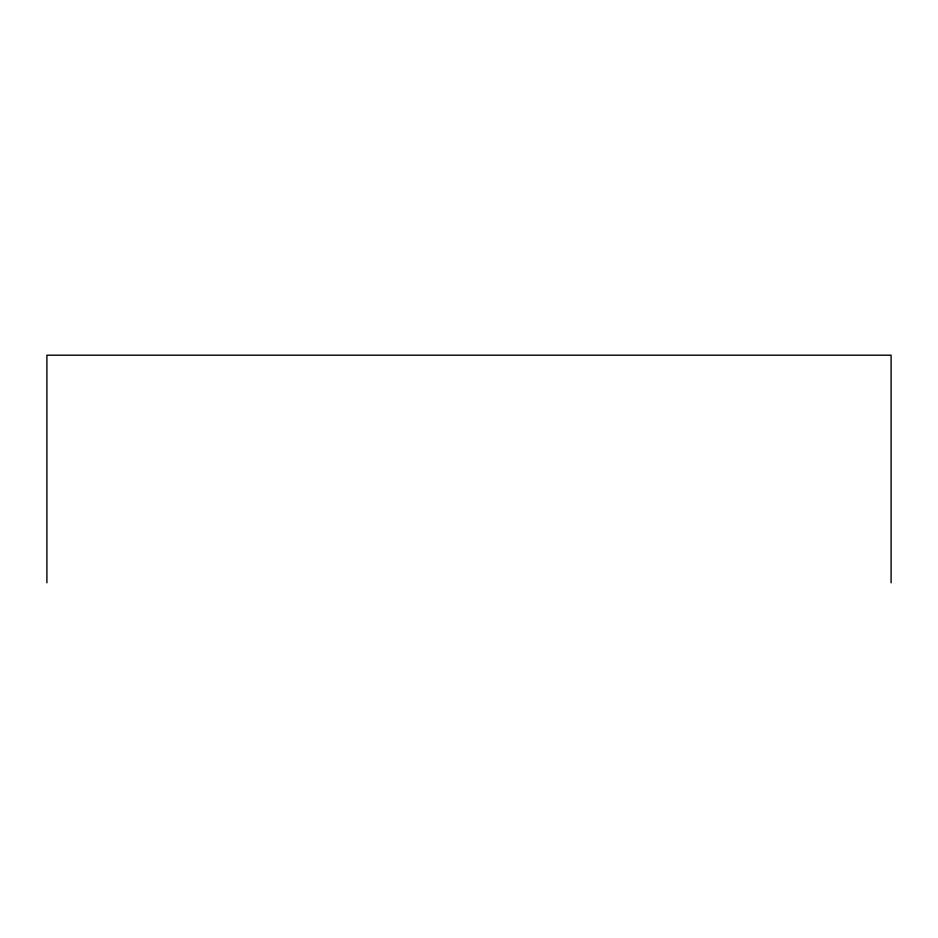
<?xml version="1.0" encoding="UTF-8"?>
<svg xmlns="http://www.w3.org/2000/svg" width="938" height="938" viewBox="0 0 938 938"><rect width="100%" height="100%" fill="white"/><g stroke="black" fill="none" stroke-linecap="round" stroke-linejoin="round"><path stroke-width="1.41" d="M891.1 582.803L891.1 355.197L46.9 355.197L46.9 582.803"/></g></svg>
